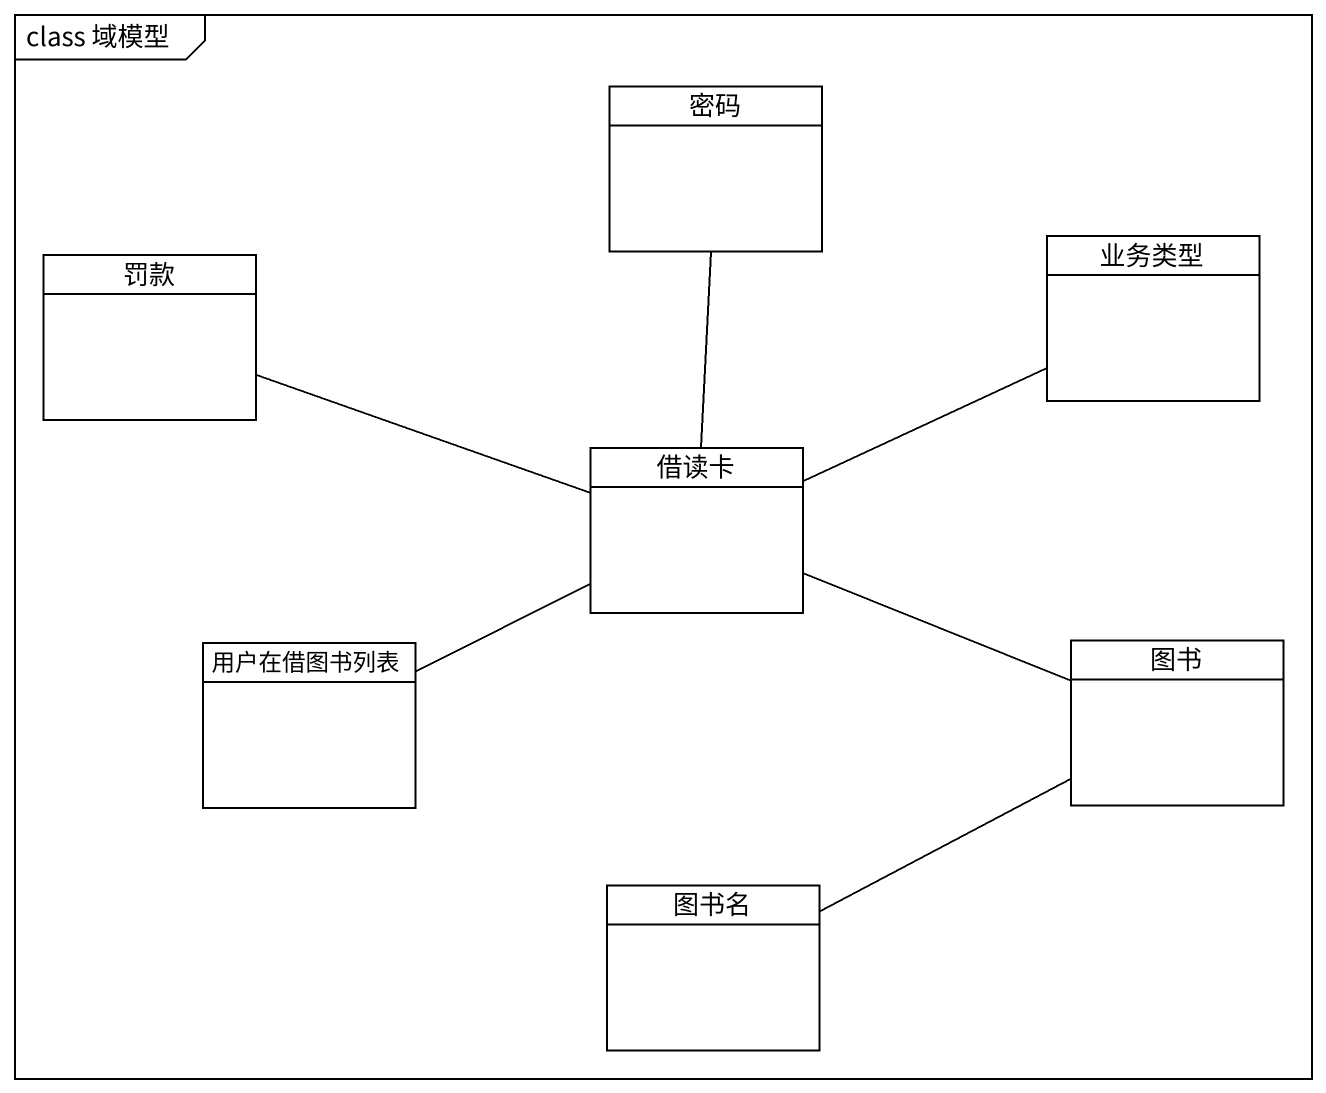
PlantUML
@startuml
mainframe class 域模型
hide circle
hide empty members
class 密码
class 罚款
class 业务类型
class 借读卡
class 用户在借图书列表
class 图书
class 图书名
借读卡 -up- 密码
借读卡 -left- 罚款
借读卡 -right- 业务类型
借读卡 -left- 用户在借图书列表
借读卡 -right- 图书
图书 -left- 图书名
@enduml
